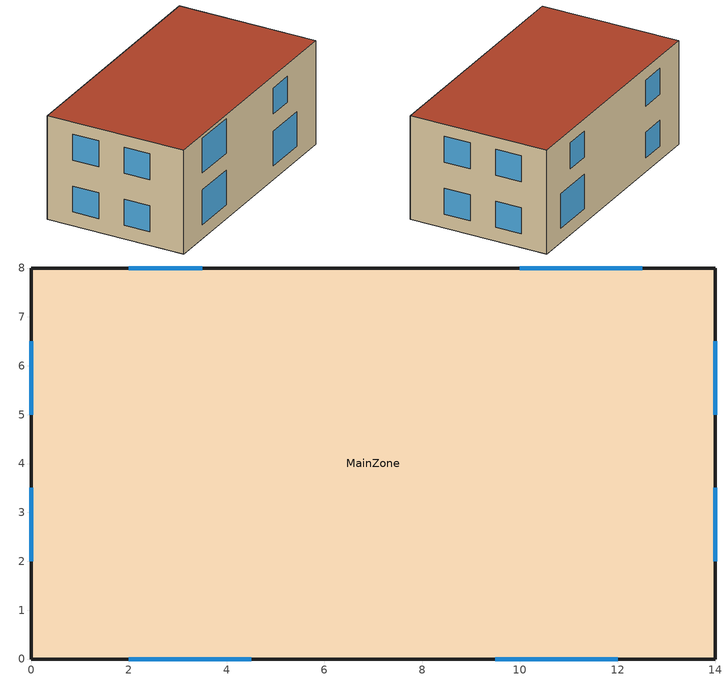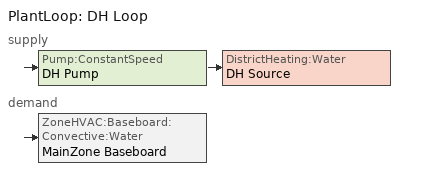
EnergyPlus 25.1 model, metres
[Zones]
MainZone
 floor ground (FloorConstruction): 0,0 14,0 14,8 0,8 z0
 wall outside (WallConstruction): 0,0 14,0 14,8 0,8 0,0 z0:6
 window (WindowConstruction): 2,0 4.5,0 / 9.5,0 12,0 / 12.5,8 10,8 z0.8:2.8; 3.5,8 2,8 / 0,3.5 0,2 / 0,6.5 0,5 / 14,2 14,3.5 / 14,5 14,6.5 z0.8:2.3; 2,0 4.5,0 z3.8:5.8; 9.5,0 11,0 / 11.5,8 10,8 / 3.5,8 2,8 / 0,3.5 0,2 / 0,6.5 0,5 / 14,2 14,3.5 / 14,5 14,6.5 z3.8:5.3
 roof outside (RoofConstruction): 0,0 14,0 14,8 0,8 z6
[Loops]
PlantLoop 'DH Loop'
 supply: Pump:ConstantSpeed 'DH Pump' > DistrictHeating:Water 'DH Source'
 demand: ZoneHVAC:Baseboard:Convective:Water 'MainZone Baseboard'
[Building]
Detached: North Axis {deg}=0; Loads Convergence Tolerance Value=0.04; Temperature Convergence Tolerance Value {deltaC}=0.4; Solar Distribution=FullExterior; Maximum Number of Warmup Days=25
[SizingPeriod:WeatherFileConditionType] Use Weather File Daylight Saving Period=No; Use Weather File Rain and Snow Indicators=No
Name | Period Selection | Day of Week for Start Day
Extreme Winter Weather | WinterExtreme | WinterDesignDay
Extreme Summer Weather | SummerExtreme | SummerDesignDay
[Material]
Name | Roughness | Thickness {m} | Conductivity {W/m-K} | Density {kg/m3} | Specific Heat {J/kg-K} | Thermal Absorptance | Solar Absorptance | Visible Absorptance | Thickness {m} - IMPROVED from 90mm to 100mm | Conductivity {W/m-K} - IMPROVED from 0.04 | Thickness {m}        ! 200 mm mineral wool - IMPROVED
Brick | MediumRough | 0.1 | 0.77 | 1920 | 790 | 0.9 | 0.7 | 0.7
Insulation | MediumRough |  |  | 35 | 1030 | 0.9 | 0.7 | 0.7 | 0.1 | 0.022
Concrete | MediumRough | 0.15 | 1.4 | 2300 | 1000 | 0.9 | 0.7 | 0.7
ClayTiles | Rough | 0.02 | 1.3 | 1920 | 840
Roof_MW200 | MediumRough |  | 0.04 | 12 | 840 |  |  |  |  |  | 0.2
Plasterboard | Smooth | 0.015 | 0.16 | 950 | 840
Blockwork | MediumRough | 0.1 | 0.15 | 1800 | 1000 | 0.9 | 0.7 | 0.7
[WindowMaterial:Glazing] Optical Data Type=SpectralAverage; Front Side Visible Reflectance at Normal Incidence=0.09; Back Side Visible Reflectance at Normal Incidence=0.09; Infrared Transmittance at Normal Incidence=0; Front Side Infrared Hemispherical Emissivity=0.84; Conductivity {W/m-K}=1
Name | Thickness {m} | Solar Transmittance at Normal Incidence | Front Side Solar Reflectance at Normal Incidence | Back Side Solar Reflectance at Normal Incidence | Visible Transmittance at Normal Incidence | Back Side Infrared Hemispherical Emissivity  ! low-E coating | Back Side Infrared Hemispherical Emissivity
OuterLowE | 0.004 | 0.7 | 0.11 | 0.11 | 0.82 | 0.1
InnerGlass | 0.003 | 0.84 | 0.07 | 0.07 | 0.89 |  | 0.84
[WindowMaterial:Gas]
ArgonGap: Gas Type=Argon; Thickness {m}=0.016
[Construction]
WallConstruction: Brick, Insulation, Blockwork
WindowConstruction: OuterLowE, ArgonGap, InnerGlass
FloorConstruction: Concrete, Insulation
RoofConstruction: ClayTiles, Roof_MW200, Plasterboard
[Zone]
MainZone: Multiplier=1; Ceiling Height {m}=6; Volume {m3} - CORRECTED for 14x8x6m=672; Floor Area {m2} - 14x8 = 112m² per floor, 2 floors=224; Part of Total Floor Area=Yes
[ThermostatSetpoint:SingleHeating]
MainZone Heating Setpoint: Setpoint Temperature Schedule=HeatingSchedule
[ZoneControl:Thermostat]
MainZone Thermostat: Zone or ZoneList=MainZone; Control Type Schedule=Always On Discrete; Control 1=MainZone Heating Setpoint
[Zone equipment]
MainZone: MainZone Baseboard
[ZoneHVAC:Baseboard:Convective:Water]
MainZone Baseboard: Always On Discrete, DH Demand Pipe Outlet Node, DH Demand Outlet Pipe Inlet Node, HeatingDesignCapacity, 10000, 800, 0.0013, 0.001
[Pump:ConstantSpeed]
DH Pump: DH Supply Inlet Node, DH Supply Outlet Node, 0.0013, 30000, 85, 0.9, 0, Intermittent
[DistrictHeating:Water]
DH Source: Nominal Capacity {W}=25000
[PlantEquipmentList]
DH Equipment List: DistrictHeating:Water, DH Source
[PlantEquipmentOperationSchemes]
DH Loop Operation Schemes: PlantEquipmentOperation:HeatingLoad, DH Heating Load Scheme, Always On Continuous
[PlantEquipmentOperation:HeatingLoad]
DH Heating Load Scheme: 0, 25000, DH Equipment List
[PlantLoop]
DH Loop: Water, , DH Loop Operation Schemes, DH Loop Outlet Node, 85, 60, 0.0015, 0, 0.2, DH Supply Inlet Node, DH Loop Outlet Node, DH Supply Branches, , DH Demand Inlet Node, DH Demand Outlet Node, DH Demand Branches, , Optimal
[SetpointManager:Scheduled]
DH Supply Setpoint Manager: Temperature, DistrictHeatingSetpointSched, DH Loop Outlet Node
DH Inlet Setpoint Manager: Temperature, DistrictHeatingSetpointSched, DH Supply Inlet Node
[ZoneInfiltration:DesignFlowRate]
MainZone Infiltration: MainZone, Always On Continuous, AirChanges/Hour, 0.5, 1, 0, 0, 0
[Sizing:Zone]
MainZone: SupplyAirTemperature, 14, SupplyAirTemperature, 50, 0.0085, 0.008, 1, 1
[Sizing:Plant]
DH Loop, Heating, 60, 5
[People]
MainZone People: MainZone, OccupancySchedule, People, 5, 0.3, ActivitySchedule
[Lights]
MainZone Lights: MainZone, OccupancySchedule, Watts/Area, 10, 0, 0.4, 0.2
[ElectricEquipment]
MainZone Equipment: MainZone, OccupancySchedule, Watts/Area, 12, 0, 0.3, 0
[Schedule:Constant]
Always On Discrete; Always On Continuous: 1
DistrictHeatingSetpointSched: Temperature, 70
ActivitySchedule: Any Number, 115
[Schedule:Day:Interval]
HeatingDay: No, 07:00, 21, 23:00, 18, 24:00, 21
OccupancyDay: No, 06:00, 1, 08:30, 0.4, 15:30, 0.2, 17:00, 0.8, 19:00, 1, 24:00, 1
[Schedule:Week:Daily]
HeatingWeek: HeatingDay, HeatingDay, HeatingDay, HeatingDay, HeatingDay, HeatingDay, HeatingDay, HeatingDay, HeatingDay, HeatingDay, HeatingDay, HeatingDay
OccupancyWeek: OccupancyDay, OccupancyDay, OccupancyDay, OccupancyDay, OccupancyDay, OccupancyDay, OccupancyDay, OccupancyDay, OccupancyDay, OccupancyDay, OccupancyDay, OccupancyDay
[Schedule:Year]
HeatingSchedule: HeatingWeek, 1, 1, 12, 31
OccupancySchedule: OccupancyWeek, 1, 1, 12, 31
